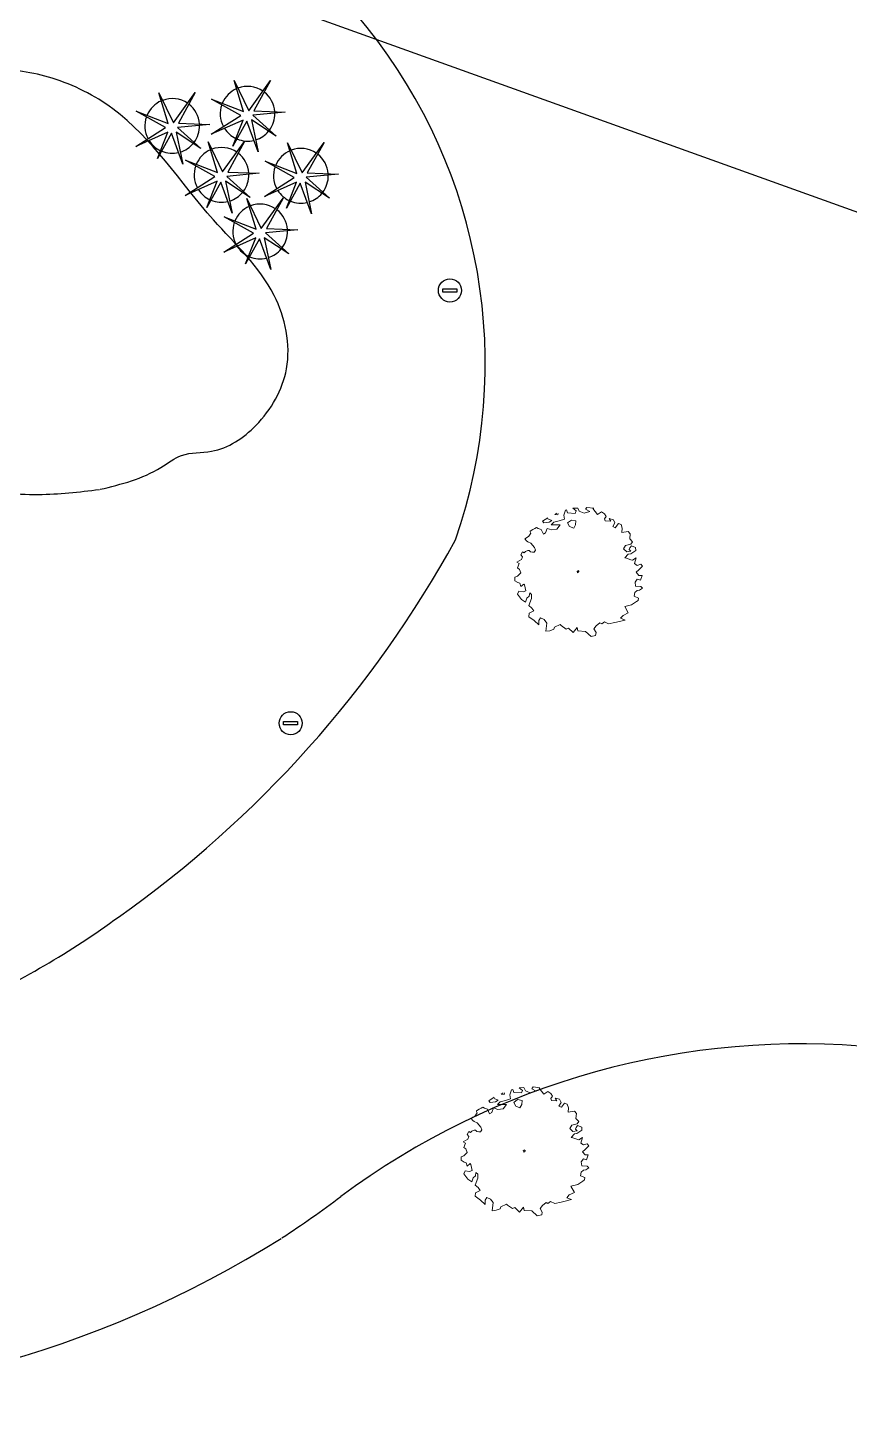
# Model space of a CAD drawing. Extents: x 2080 to 102394, y 2071 to 93424.
# Drawn here: x 80088 to 80620, y 77491 to 78391 of the extents above; entities that cross this region are included whole.
import ezdxf

# ---------------------------------------------------------------- set-up
doc = ezdxf.new("R2010")
doc.units = 0
doc.header["$LTSCALE"] = 20
doc.header["$MEASUREMENT"] = 0
for name, color, linetype in [('ELEC', 11, 'Continuous'), ('PLANTS', 3, 'Continuous'), ('road', 2, 'Continuous')]:
    doc.layers.add(name, color=color, linetype=linetype)
doc.layers.add('Mango tree', color=96, linetype='Continuous', lineweight=5)
doc.layers.add('sappotta', color=114, linetype='Continuous', lineweight=5)
doc.layers.add('patta duplicate', color=230, linetype='Continuous', plot=False)

# ---------------------------------------------------------------- blocks, each defined once
blk = doc.blocks.new('NEEM')
at = {"layer": 'sappotta', "linetype": 'Continuous'}
for p, q in [((-0.359, 1.043), (-0.396, 1.016)), ((-0.396, 1.016), (-0.345, 1.011)), ((-0.345, 1.011), (-0.34, 1.039)), ((-0.213, 1.092), (-0.242, 1.007)), ((-0.242, 1.007), (-0.23, 0.935)), ((-0.191, 1.099), (-0.213, 1.092)), ((-0.177, 1.048), (-0.191, 1.099)), ((-0.043, 1.039), (-0.177, 1.048)), ((0.003, 1.132), (-0.083, 1.127)), ((-0.083, 1.127), (-0.023, 1.083)), ((-0.023, 1.083), (-0.043, 1.039)), ((0.03, 1.077), (0.003, 1.132)), ((0.114, 1.043), (0.03, 1.077)), ((0.216, 1.072), (0.114, 1.043)), ((0.162, 1.144), (0.142, 1.112)), ((0.142, 1.112), (0.216, 1.072)), ((0.283, 1.13), (0.162, 1.144)), ((0.267, 1.123), (0.283, 1.13)), ((0.351, 1.016), (0.267, 1.123)), ((0.421, 1.063), (0.351, 1.016)), ((0.473, 1.03), (0.421, 1.063)), ((0.472, 0.942), (0.501, 0.982)), ((0.501, 0.982), (0.473, 1.03)), ((-0.783, 0.757), (-0.83, 0.729)), ((-0.749, 0.774), (-0.783, 0.757)), ((-0.717, 0.789), (-0.749, 0.774)), ((-0.689, 0.772), (-0.717, 0.789)), ((-0.638, 0.758), (-0.689, 0.772)), ((-0.598, 0.672), (-0.638, 0.758)), ((-0.517, 0.963), (-0.614, 0.901)), ((-0.614, 0.901), (-0.589, 0.87)), ((-0.589, 0.87), (-0.494, 0.884)), ((-0.533, 0.776), (-0.562, 0.699)), ((-0.452, 0.75), (-0.533, 0.776)), ((-0.521, 0.945), (-0.521, 0.945)), ((-0.449, 0.913), (-0.521, 0.945)), ((-0.494, 0.884), (-0.449, 0.913)), ((-0.415, 0.884), (-0.459, 0.839)), ((-0.459, 0.839), (-0.303, 0.837)), ((-0.361, 0.762), (-0.452, 0.75)), ((-0.32, 0.906), (-0.415, 0.884)), ((-0.303, 0.837), (-0.361, 0.762)), ((-0.23, 0.935), (-0.32, 0.906)), ((-0.108, 0.922), (-0.177, 0.872)), ((-0.177, 0.872), (-0.139, 0.809)), ((-0.139, 0.809), (-0.067, 0.78)), ((-0.027, 0.908), (-0.108, 0.922)), ((-0.067, 0.78), (-0.034, 0.839)), ((-0.034, 0.839), (-0.027, 0.908)), ((0.483, 0.908), (0.472, 0.942)), ((0.581, 0.9), (0.483, 0.908)), ((0.551, 0.95), (0.581, 0.9)), ((0.627, 0.928), (0.551, 0.95)), ((0.616, 0.806), (0.654, 0.87)), ((0.66, 0.788), (0.616, 0.806)), ((0.654, 0.87), (0.627, 0.928)), ((0.715, 0.86), (0.66, 0.788)), ((0.762, 0.844), (0.715, 0.86)), ((0.783, 0.779), (0.762, 0.844)), ((0.776, 0.704), (0.783, 0.779)), ((-0.892, 0.613), (-0.923, 0.594)), ((-0.923, 0.594), (-0.895, 0.555)), ((-0.895, 0.555), (-0.868, 0.54)), ((-0.85, 0.638), (-0.892, 0.613)), ((-0.868, 0.54), (-0.818, 0.517)), ((-0.818, 0.692), (-0.85, 0.638)), ((-0.83, 0.729), (-0.826, 0.714)), ((-0.826, 0.714), (-0.818, 0.692)), ((-0.818, 0.517), (-0.752, 0.44)), ((-0.562, 0.699), (-0.598, 0.672)), ((0.888, 0.723), (0.776, 0.704)), ((0.84, 0.475), (0.934, 0.5)), ((0.924, 0.679), (0.888, 0.723)), ((0.913, 0.591), (0.924, 0.679)), ((0.964, 0.541), (0.913, 0.591)), ((0.934, 0.5), (0.964, 0.541)), ((-0.96, 0.366), (-0.994, 0.31)), ((-0.994, 0.31), (-0.961, 0.275)), ((-0.961, 0.275), (-0.978, 0.229)), ((-0.935, 0.345), (-0.96, 0.366)), ((-0.908, 0.372), (-0.935, 0.345)), ((-0.87, 0.389), (-0.908, 0.372)), ((-0.846, 0.386), (-0.87, 0.389)), ((-0.821, 0.367), (-0.846, 0.386)), ((-0.788, 0.359), (-0.821, 0.367)), ((-0.757, 0.361), (-0.788, 0.359)), ((-0.735, 0.394), (-0.757, 0.361)), ((-0.752, 0.44), (-0.735, 0.394)), ((0.804, 0.415), (0.84, 0.475)), ((0.86, 0.367), (0.804, 0.415)), ((0.829, 0.259), (0.888, 0.326)), ((0.838, 0.262), (0.829, 0.259)), ((0.931, 0.228), (0.838, 0.262)), ((0.933, 0.378), (0.86, 0.367)), ((0.888, 0.326), (0.93, 0.332)), ((0.917, 0.437), (0.904, 0.404)), ((0.904, 0.404), (0.933, 0.378)), ((0.942, 0.471), (0.917, 0.437)), ((0.93, 0.332), (1.018, 0.389)), ((1.014, 0.439), (0.942, 0.471)), ((1.025, 0.259), (0.962, 0.217)), ((0.996, 0.16), (1.025, 0.259)), ((1.018, 0.389), (1.014, 0.439)), ((-1.023, 0.208), (-1.062, 0.182)), ((-1.062, 0.182), (-1.02, 0.162)), ((-1.02, 0.162), (-1.049, 0.084)), ((-1.049, 0.084), (-1.017, 0.059)), ((-0.978, 0.229), (-1.023, 0.208)), ((-1.017, 0.059), (-0.991, -0.002)), ((0.02, 0.041), (-0.009, 0.024)), ((-0.009, 0.024), (0, 0)), ((0, 0), (0.014, 0.011)), ((0.014, 0.011), (0.027, 0.031)), ((0.962, 0.217), (0.931, 0.228)), ((1.046, 0.129), (0.996, 0.16)), ((1.029, 0.011), (1.074, 0.049)), ((1.074, -0.047), (1.029, 0.011)), ((1.109, 0.149), (1.046, 0.129)), ((1.074, 0.049), (1.137, 0.114)), ((1.137, 0.114), (1.109, 0.149)), ((-1.097, -0.077), (-1.098, -0.14)), ((-1.098, -0.14), (-1.044, -0.173)), ((-1.048, -0.062), (-1.097, -0.077)), ((-0.991, -0.002), (-1.048, -0.062)), ((-1.044, -0.173), (-1.007, -0.185)), ((-1.007, -0.185), (-0.992, -0.244)), ((-0.992, -0.244), (-0.937, -0.198)), ((-0.937, -0.198), (-0.93, -0.213)), ((-0.93, -0.213), (-0.902, -0.318)), ((1.007, -0.166), (1.046, -0.114)), ((1.016, -0.234), (1.007, -0.166)), ((1.11, -0.243), (1.016, -0.234)), ((1.046, -0.114), (1.1, -0.129)), ((1.129, -0.047), (1.074, -0.047)), ((1.1, -0.129), (1.129, -0.047)), ((1.137, -0.273), (1.11, -0.243)), ((-1.025, -0.325), (-1.052, -0.378)), ((-1.052, -0.378), (-0.982, -0.471)), ((-0.953, -0.336), (-1.025, -0.325)), ((-0.982, -0.471), (-0.91, -0.516)), ((-0.902, -0.318), (-0.953, -0.336)), ((-0.91, -0.516), (-0.888, -0.446)), ((-0.888, -0.446), (-0.848, -0.411)), ((-0.803, -0.452), (-0.853, -0.576)), ((-0.848, -0.411), (-0.837, -0.355)), ((-0.837, -0.355), (-0.803, -0.383)), ((-0.803, -0.383), (-0.803, -0.452)), ((0.992, -0.411), (1.004, -0.349)), ((1.066, -0.443), (0.992, -0.411)), ((1.004, -0.349), (1.045, -0.311)), ((1.032, -0.503), (1.061, -0.484)), ((1.045, -0.311), (1.083, -0.306)), ((1.061, -0.484), (1.066, -0.443)), ((1.083, -0.306), (1.137, -0.273)), ((-0.853, -0.576), (-0.797, -0.619)), ((-0.844, -0.71), (-0.852, -0.77)), ((-0.766, -0.668), (-0.844, -0.71)), ((-0.797, -0.619), (-0.766, -0.668)), ((0.797, -0.747), (0.887, -0.704)), ((0.826, -0.591), (0.943, -0.565)), ((0.887, -0.704), (0.826, -0.591)), ((0.943, -0.565), (1.032, -0.503)), ((-0.852, -0.77), (-0.758, -0.838)), ((-0.758, -0.838), (-0.675, -0.912)), ((-0.676, -0.836), (-0.649, -0.791)), ((-0.675, -0.912), (-0.676, -0.836)), ((-0.649, -0.791), (-0.582, -0.82)), ((-0.582, -0.82), (-0.534, -0.881)), ((-0.534, -0.881), (-0.554, -1.025)), ((-0.413, -0.988), (-0.401, -0.955)), ((-0.401, -0.955), (-0.302, -0.907)), ((-0.302, -0.907), (-0.286, -0.926)), ((-0.286, -0.926), (-0.197, -0.986)), ((-0.197, -0.986), (-0.157, -0.969)), ((-0.157, -0.969), (-0.078, -1.049)), ((-0.078, -1.049), (-0.006, -0.96)), ((-0.006, -0.96), (0.006, -1.017)), ((0.287, -0.982), (0.327, -0.932)), ((0.327, -0.932), (0.391, -0.879)), ((0.391, -0.879), (0.423, -0.897)), ((0.423, -0.897), (0.47, -0.86)), ((0.47, -0.86), (0.543, -0.896)), ((0.543, -0.896), (0.652, -0.871)), ((0.652, -0.871), (0.68, -0.867)), ((0.68, -0.867), (0.834, -0.828)), ((0.751, -0.797), (0.797, -0.747)), ((0.834, -0.828), (0.751, -0.797)), ((-0.554, -1.025), (-0.486, -1.015)), ((-0.486, -1.015), (-0.413, -0.988)), ((0.006, -1.017), (0.139, -1.026)), ((0.139, -1.026), (0.236, -1.115)), ((0.236, -1.115), (0.314, -1.096)), ((0.324, -1.046), (0.287, -0.982)), ((0.314, -1.096), (0.324, -1.046))]:
    blk.add_line(p, q, dxfattribs=at)
blk = doc.blocks.new('PLANT3')
at = {"color": 0}
for p, q in [((-0.74, 0.49), (-2.21, 6.48)), ((-2.21, 6.48), (0.25, 0.57)), ((0.25, 0.57), (4.76, 6.15)), ((4.76, 6.15), (1.23, 0.49)), ((-1.32, -0.26), (-6.73, 3.18)), ((-6.73, 3.18), (-0.74, 0.49)), ((1.23, 0.49), (7.22, -0.08)), ((-7.17, -3.57), (-1.32, -0.26)), ((-0.91, -1.16), (-7.17, -3.57)), ((-3.12, -6.07), (-0.91, -1.16)), ((-0.19, -1.39), (-3.12, -6.07)), ((1.65, -7.42), (-0.19, -1.39)), ((5.25, -4.59), (0.72, -1.23)), ((0.72, -1.23), (1.65, -7.42)), ((7.22, -0.08), (0.98, -0.33)), ((0.98, -0.33), (5.25, -4.59))]:
    blk.add_line(p, q, dxfattribs=at)
for start, end in [(110.402, 154.1919), (52.8866, 107.7246), (1.1658, 49.4822), (157.6928, 204.8891), (209.3438, 241.9224), (320.0702, 358.2556), (244.2702, 280.5135), (284.3043, 317.2925)]:
    blk.add_arc((0, 0), 5.25, start, end, dxfattribs=at)
blk = doc.blocks.new('A$C16A84746')
at = {"layer": 'ELEC'}
blk.add_lwpolyline([(14.9, 44.1), (61.5, 44.1), (61.5, 32.9), (14.9, 32.9)], close=True, dxfattribs=at)
blk.add_circle((38.5, 38.5), 38.5, dxfattribs=at)

msp = doc.modelspace()

# ---------------------------------------------------------------- linework, layer by layer
at = {"linetype": 'Continuous', "ltscale": 0.5}
msp.add_spline([(80134.757, 78092.428), (80174.19, 78106.592), (80187.57, 78114.389), (80206.848, 78117.133), (80235.602, 78133.809), (80255.447, 78170.497), (80247.441, 78218.024), (80208.151, 78266.943), (80142.939, 78338.834), (80103.718, 78358.639), (80064.848, 78364.362), (80010.378, 78352.619), (79963.7, 78328.333), (79917.044, 78300.087), (79874.902, 78267.041), (79850.582, 78216.696), (79863.127, 78175.1), (79895.336, 78137.711), (79944.268, 78117.202), (79995.847, 78102.586), (80049.128, 78093.026), (80094.853, 78089.084), (80134.32, 78092.335)], degree=3, dxfattribs=at)
at = {"layer": 'patta duplicate', "ltscale": 0.5}
msp.add_lwpolyline([(88450.657, 84067.151), (84127.797, 82684.315), (83540.963, 80377.169), (84337.551, 80292.694), (84338.201, 79890.512), (77189.571, 82827.244), (75365.053, 80162.878), (84737.949, 76793.335), (86791.228, 77204.942), (89065.024, 78174.595), (89006.283, 79510.343), (88948.024, 81170.116), (88450.657, 84067.151)], dxfattribs=at)
at = {"layer": 'road', "linetype": 'Continuous', "ltscale": 0.5}
msp.add_lwpolyline([(79824.818, 78665.589, 0.0935281), (79743.406, 78710.137, 0.3368471), (79367.361, 78575.549), (79258.437, 78396.796, 0.0582937), (79235.146, 78346.12, 0.1501567), (79220.346, 78151.248, 0.1647484), (79312.492, 77982.641), (79730.056, 77743.887, 0.2095602), (80047.698, 77757.903, 0.053165), (80146.648, 77815.469, 0.1142019), (80364.893, 78059.743, 0.2578717), (80307.621, 78391.445, 0.186149), (80024.202, 78560.225, -0.1160447), (79824.819, 78665.589)], format="xyb", dxfattribs=at)
for centre, radius, start, end in [((80588.851, 77234.267), 499.102, 84.289595, 126.688938), ((79885.003, 78191.225), 689.606, 233.409677, 302.145017), ((79848.924, 78223.103), 735.926, 303.25738, 306.886789)]:
    msp.add_arc(centre, radius, start, end, dxfattribs=at)

# ---------------------------------------------------------------- block references
at = {"layer": 'ELEC', "linetype": 'Continuous', "ltscale": 0.5, "xscale": 0.1943999999930384, "yscale": 0.1943999999930384, "zscale": 0.1944}
for p in [(80353.78, 78213.728), (80250.66, 77933.482)]:
    msp.add_blockref('A$C16A84746', p, dxfattribs=at)
at = {"layer": 'Mango tree', "linetype": 'Continuous'}
for p, xscale, yscale, zscale in [((80443.844, 78038.433), 37.00220511344378, 37.00220511348743, 37.00220511324196), ((80409.068, 77663.117), 36.98322531211306, 36.98322531215672, 36.98322531189889)]:
    msp.add_blockref('NEEM', p, dxfattribs=dict(at, xscale=xscale, yscale=yscale, zscale=zscale))
at = {"layer": 'PLANTS', "xscale": 3.375000000008906, "yscale": 3.375, "zscale": 3.375, "rotation": 3.019186155107643}
for p in [(80230.227, 78335.641), (80181.471, 78327.743), (80213.376, 78296.033), (80238.382, 78259.392)]:
    msp.add_blockref('PLANT3', p, dxfattribs=at)
at = {"layer": 'PLANTS', "linetype": 'Continuous', "ltscale": 0.5, "xscale": 3.375000000008906, "yscale": 3.375, "zscale": 3.375, "rotation": 3.019186155107643}
msp.add_blockref('PLANT3', (80264.784, 78295.44), dxfattribs=at)

doc.saveas('drawing.dxf')
